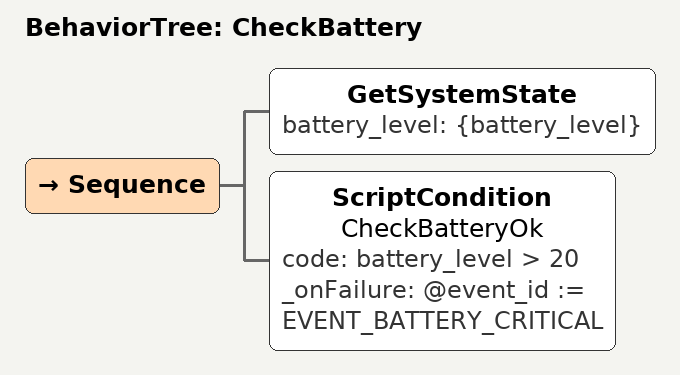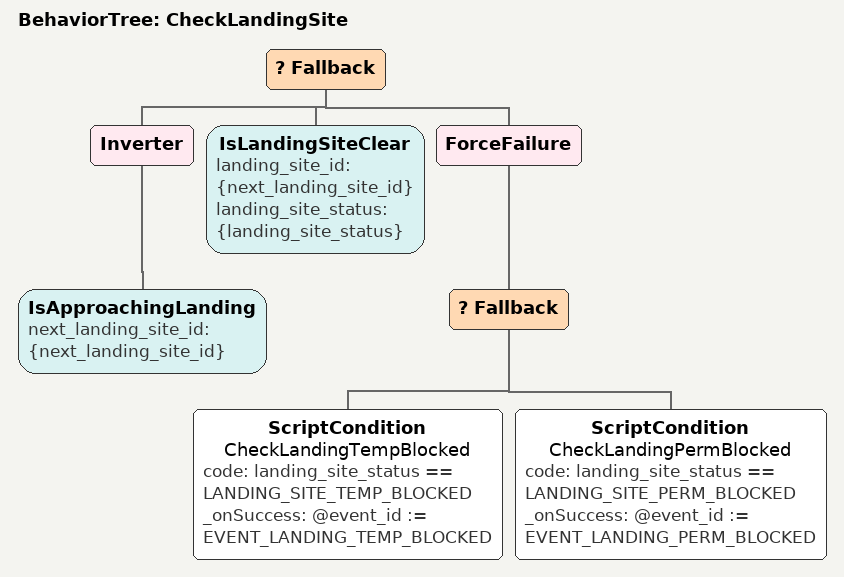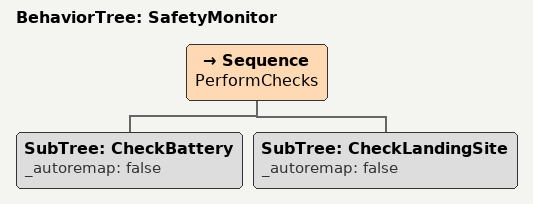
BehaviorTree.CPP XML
<?xml version="1.0" encoding="UTF-8"?>
<root BTCPP_format="4"
      main_tree_to_execute="SafetyMonitor">
  <BehaviorTree ID="CheckBattery">
    <Sequence>
      <GetSystemState battery_level="{battery_level}"/>
      <ScriptCondition name="CheckBatteryOk"
                       code="battery_level &gt; 20"
                       _onFailure="@event_id := EVENT_BATTERY_CRITICAL"/>
    </Sequence>
  </BehaviorTree>

  <BehaviorTree ID="CheckLandingSite">
    <Fallback>
      <Inverter>
        <IsApproachingLanding next_landing_site_id="{next_landing_site_id}"/>
      </Inverter>
      <IsLandingSiteClear landing_site_id="{next_landing_site_id}"
                          landing_site_status="{landing_site_status}"/>
      <ForceFailure>
        <Fallback>
          <ScriptCondition name="CheckLandingTempBlocked"
                           code="landing_site_status == LANDING_SITE_TEMP_BLOCKED"
                           _onSuccess="@event_id := EVENT_LANDING_TEMP_BLOCKED"/>
          <ScriptCondition name="CheckLandingPermBlocked"
                           code="landing_site_status == LANDING_SITE_PERM_BLOCKED"
                           _onSuccess="@event_id := EVENT_LANDING_PERM_BLOCKED"/>
        </Fallback>
      </ForceFailure>
    </Fallback>
  </BehaviorTree>

  <BehaviorTree ID="SafetyMonitor">
    <Sequence name="PerformChecks">
      <SubTree ID="CheckBattery"
               _autoremap="false"/>
      <SubTree ID="CheckLandingSite"
               _autoremap="false"/>
    </Sequence>
  </BehaviorTree>

</root>
